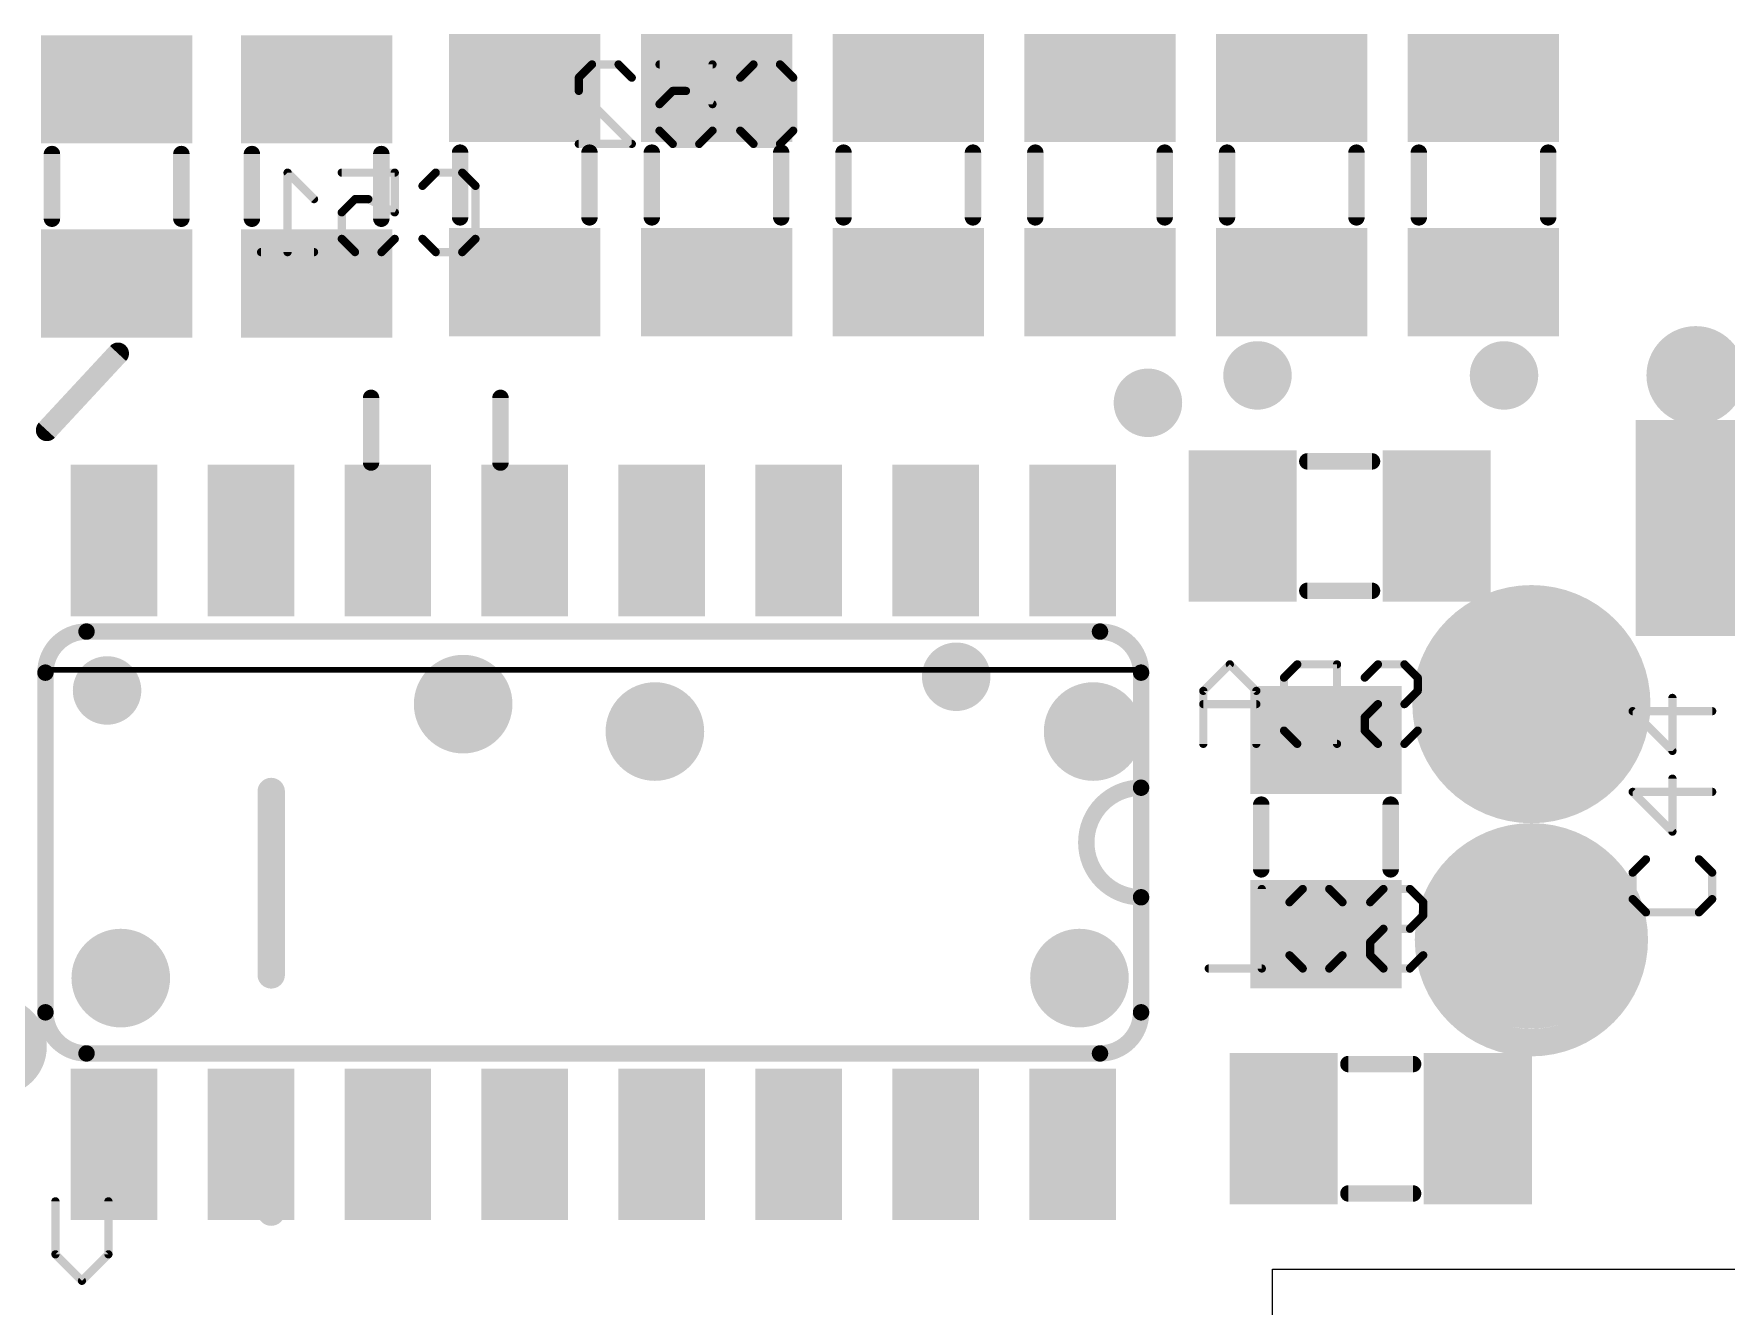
# Model space of a CAD drawing. Extents: x 0 to 96, y -11 to 42.
# Drawn here: x 17.86 to 33.56, y 9.66 to 21.45 of the extents above; entities that cross this region are included whole.
import ezdxf

# ---------------------------------------------------------------- set-up
doc = ezdxf.new("R2010")
doc.units = 0
for name, color, linetype in [('17', 82, 'CONTINUOUS'), ('18', 82, 'CONTINUOUS'), ('20', 7, 'CONTINUOUS'), ('21', 253, 'CONTINUOUS'), ('22', 253, 'CONTINUOUS'), ('29', 253, 'CONTINUOUS')]:
    doc.layers.add(name, color=color, linetype=linetype)

# ---------------------------------------------------------------- blocks, each defined once
blk = doc.blocks.new('RECT')
blk.add_solid([(-0.5, -0.5), (0.5, -0.5), (-0.5, 0.5), (0.5, 0.5)])
blk = doc.blocks.new('ROUNDP')
at = {"const_width": 0.5}
blk.add_lwpolyline([(0, -0.25, 1), (0, 0.25, 1), (0, -0.25)], format="xyb", dxfattribs=at)
blk = doc.blocks.new('ROUNDV')
at = {"const_width": 0.5}
blk.add_lwpolyline([(0, -0.25, 1), (0, 0.25, 1), (0, -0.25)], format="xyb", dxfattribs=at)

msp = doc.modelspace()

# ---------------------------------------------------------------- linework, layer by layer
at = {"layer": '20'}
for p, q in [((29.35, 0), (29.35, 10)), ((29.35, 10), (74.81, 10))]:
    msp.add_line(p, q, dxfattribs=at)
at = {"layer": '21'}
for points, const_width in [([(18.0309, 19.7406), (18.0309, 20.3406)], 0.1524), ([(19.2309, 19.7406), (19.2309, 20.3406)], 0.1524), ([(19.8851, 19.7406), (19.8851, 20.3406)], 0.1524), ([(21.0851, 19.7406), (21.0851, 20.3406)], 0.1524), ([(21.8155, 19.7533), (21.8155, 20.3533)], 0.1524), ([(23.0155, 19.7533), (23.0155, 20.3533)], 0.1524), ([(23.5935, 19.7533), (23.5935, 20.3533)], 0.1524), ([(24.7935, 19.7533), (24.7935, 20.3533)], 0.1524), ([(25.3715, 19.7533), (25.3715, 20.3533)], 0.1524), ([(26.5715, 19.7533), (26.5715, 20.3533)], 0.1524), ([(27.1495, 19.7533), (27.1495, 20.3533)], 0.1524), ([(28.3495, 19.7533), (28.3495, 20.3533)], 0.1524), ([(28.9275, 19.7533), (28.9275, 20.3533)], 0.1524), ([(30.1275, 19.7533), (30.1275, 20.3533)], 0.1524), ([(30.7055, 19.7533), (30.7055, 20.3533)], 0.1524), ([(31.9055, 19.7533), (31.9055, 20.3533)], 0.1524), ([(17.9832, 17.78), (18.6436, 18.4912)], 0.2032), ([(29.672, 17.491), (30.272, 17.491)], 0.1524), ([(29.672, 16.291), (30.272, 16.291)], 0.1524), ([(27.7495, 15.9131), (18.3515, 15.9131)], 0.1524), ([(17.9705, 15.5321), (17.9705, 12.3825)], 0.1524), ([(28.1305, 15.5575), (17.9705, 15.5575)], 0.0508), ([(28.1305, 14.4653), (28.1305, 15.5321)], 0.1524), ([(33.0578, 14.8064), (33.0578, 15.2979)], 0.0762), ([(33.4264, 15.175), (32.6892, 15.175)], 0.0762), ([(32.6892, 15.175), (33.0578, 14.8064)], 0.0762), ([(28.1305, 13.4493), (28.1305, 14.4653)], 0.1524), ([(33.4264, 14.4266), (32.6892, 14.4266)], 0.0762), ([(32.6892, 14.4266), (33.0578, 14.058)], 0.0762), ([(33.0578, 14.058), (33.0578, 14.5495)], 0.0762), ([(29.245, 13.7081), (29.245, 14.3081)], 0.1524), ([(30.445, 13.7081), (30.445, 14.3081)], 0.1524), ([(32.812, 13.8011), (32.6892, 13.6782)], 0.0762), ([(33.4264, 13.6782), (33.3035, 13.8011)], 0.0762), ([(32.6892, 13.6782), (32.6892, 13.4325)], 0.0762), ([(33.4264, 13.4325), (33.4264, 13.6782)], 0.0762), ([(28.1305, 12.3825), (28.1305, 13.4493)], 0.1524), ([(32.6892, 13.4325), (32.812, 13.3096)], 0.0762), ([(32.812, 13.3096), (33.3035, 13.3096)], 0.0762), ([(33.3035, 13.3096), (33.4264, 13.4325)], 0.0762), ([(18.3515, 12.0015), (27.7495, 12.0015)], 0.1524), ([(30.053, 11.903), (30.653, 11.903)], 0.1524), ([(30.053, 10.703), (30.653, 10.703)], 0.1524)]:
    msp.add_lwpolyline(points, dxfattribs=dict(at, const_width=const_width))
for points, const_width in [([(18.069, 20.3406, 1), (17.9928, 20.3406)], 0.0762), ([(19.269, 20.3406, 1), (19.1928, 20.3406)], 0.0762), ([(19.9232, 20.3406, 1), (19.847, 20.3406)], 0.0762), ([(21.1232, 20.3406, 1), (21.047, 20.3406)], 0.0762), ([(21.8536, 20.3533, 1), (21.7774, 20.3533)], 0.0762), ([(23.0536, 20.3533, 1), (22.9774, 20.3533)], 0.0762), ([(23.6316, 20.3533, 1), (23.5554, 20.3533)], 0.0762), ([(24.8316, 20.3533, 1), (24.7554, 20.3533)], 0.0762), ([(25.4096, 20.3533, 1), (25.3334, 20.3533)], 0.0762), ([(26.6096, 20.3533, 1), (26.5334, 20.3533)], 0.0762), ([(27.1876, 20.3533, 1), (27.1114, 20.3533)], 0.0762), ([(28.3876, 20.3533, 1), (28.3114, 20.3533)], 0.0762), ([(28.9656, 20.3533, 1), (28.8894, 20.3533)], 0.0762), ([(30.1656, 20.3533, 1), (30.0894, 20.3533)], 0.0762), ([(30.7436, 20.3533, 1), (30.6674, 20.3533)], 0.0762), ([(31.9436, 20.3533, 1), (31.8674, 20.3533)], 0.0762), ([(17.9928, 19.7406, 1), (18.069, 19.7406)], 0.0762), ([(19.1928, 19.7406, 1), (19.269, 19.7406)], 0.0762), ([(19.847, 19.7406, 1), (19.9232, 19.7406)], 0.0762), ([(21.047, 19.7406, 1), (21.1232, 19.7406)], 0.0762), ([(21.7774, 19.7533, 1), (21.8536, 19.7533)], 0.0762), ([(22.9774, 19.7533, 1), (23.0536, 19.7533)], 0.0762), ([(23.5554, 19.7533, 1), (23.6316, 19.7533)], 0.0762), ([(24.7554, 19.7533, 1), (24.8316, 19.7533)], 0.0762), ([(25.3334, 19.7533, 1), (25.4096, 19.7533)], 0.0762), ([(26.5334, 19.7533, 1), (26.6096, 19.7533)], 0.0762), ([(27.1114, 19.7533, 1), (27.1876, 19.7533)], 0.0762), ([(28.3114, 19.7533, 1), (28.3876, 19.7533)], 0.0762), ([(28.8894, 19.7533, 1), (28.9656, 19.7533)], 0.0762), ([(30.0894, 19.7533, 1), (30.1656, 19.7533)], 0.0762), ([(30.6674, 19.7533, 1), (30.7436, 19.7533)], 0.0762), ([(31.8674, 19.7533, 1), (31.9436, 19.7533)], 0.0762), ([(18.6808, 18.4566, 1), (18.6064, 18.5258)], 0.1016), ([(17.946, 17.8146, 1), (18.0204, 17.7454)], 0.1016), ([(29.672, 17.5291, 1), (29.672, 17.4529)], 0.0762), ([(30.272, 17.4529, 1), (30.272, 17.5291)], 0.0762), ([(29.672, 16.3291, 1), (29.672, 16.2529)], 0.0762), ([(30.272, 16.2529, 1), (30.272, 16.3291)], 0.0762), ([(18.3515, 15.9131, 0.4142), (17.9705, 15.5321)], 0.1524), ([(18.3515, 15.9512, 1), (18.3515, 15.875)], 0.0762), ([(18.3515, 15.875, 1), (18.3515, 15.9512)], 0.0762), ([(28.1305, 15.5321, 0.4142), (27.7495, 15.9131)], 0.1524), ([(27.7495, 15.9512, 1), (27.7495, 15.875)], 0.0762), ([(27.7495, 15.875, 1), (27.7495, 15.9512)], 0.0762), ([(18.0086, 15.5321, 1), (17.9324, 15.5321)], 0.0762), ([(17.9324, 15.5321, 1), (18.0086, 15.5321)], 0.0762), ([(17.9705, 15.5702, 1), (17.9705, 15.5448)], 0.0254), ([(28.1686, 15.5321, 1), (28.0924, 15.5321)], 0.0762), ([(28.0924, 15.5321, 1), (28.1686, 15.5321)], 0.0762), ([(28.1305, 15.5448, 1), (28.1305, 15.5702)], 0.0254), ([(33.0768, 15.2979, 1), (33.0387, 15.2979)], 0.0381), ([(32.6892, 15.1941, 1), (32.6892, 15.156)], 0.0381), ([(32.7026, 15.1885, 1), (32.6757, 15.1616)], 0.0381), ([(33.4264, 15.156, 1), (33.4264, 15.1941)], 0.0381), ([(33.0387, 14.8064, 1), (33.0768, 14.8064)], 0.0381), ([(33.0443, 14.793, 1), (33.0713, 14.8199)], 0.0381), ([(28.1305, 14.4653, 1), (28.1305, 13.4493)], 0.1524), ([(28.1686, 14.4653, 1), (28.0924, 14.4653)], 0.0762), ([(28.0924, 14.4653, 1), (28.1686, 14.4653)], 0.0762), ([(28.1305, 14.4272, 1), (28.1305, 14.5034)], 0.0762), ([(32.6892, 14.4457, 1), (32.6892, 14.4076)], 0.0381), ([(32.7026, 14.4401, 1), (32.6757, 14.4132)], 0.0381), ([(33.0768, 14.5495, 1), (33.0387, 14.5495)], 0.0381), ([(33.4264, 14.4076, 1), (33.4264, 14.4457)], 0.0381), ([(29.2831, 14.3081, 1), (29.2069, 14.3081)], 0.0762), ([(30.4831, 14.3081, 1), (30.4069, 14.3081)], 0.0762), ([(33.0387, 14.058, 1), (33.0768, 14.058)], 0.0381), ([(33.0443, 14.0445, 1), (33.0713, 14.0715)], 0.0381), ([(32.8255, 13.7876, 1), (32.7986, 13.8146)], 0.0381), ([(33.317, 13.8146, 1), (33.2901, 13.7876)], 0.0381), ([(29.2069, 13.7081, 1), (29.2831, 13.7081)], 0.0762), ([(30.4069, 13.7081, 1), (30.4831, 13.7081)], 0.0762), ([(32.7082, 13.6782, 1), (32.6701, 13.6782)], 0.0381), ([(32.6757, 13.6917, 1), (32.7026, 13.6647)], 0.0381), ([(33.4455, 13.6782, 1), (33.4074, 13.6782)], 0.0381), ([(33.4129, 13.6647, 1), (33.4399, 13.6917)], 0.0381), ([(28.1686, 13.4493, 1), (28.0924, 13.4493)], 0.0762), ([(28.1305, 13.4112, 1), (28.1305, 13.4874)], 0.0762), ([(28.0924, 13.4493, 1), (28.1686, 13.4493)], 0.0762), ([(32.6701, 13.4325, 1), (32.7082, 13.4325)], 0.0381), ([(32.7026, 13.4459, 1), (32.6757, 13.419)], 0.0381), ([(32.812, 13.3287, 1), (32.812, 13.2906)], 0.0381), ([(32.7986, 13.2961, 1), (32.8255, 13.3231)], 0.0381), ([(33.2901, 13.3231, 1), (33.317, 13.2961)], 0.0381), ([(33.3035, 13.2906, 1), (33.3035, 13.3287)], 0.0381), ([(33.4074, 13.4325, 1), (33.4455, 13.4325)], 0.0381), ([(33.4399, 13.419, 1), (33.4129, 13.4459)], 0.0381), ([(17.9705, 12.3825, 0.4142), (18.3515, 12.0015)], 0.1524), ([(18.0086, 12.3825, 1), (17.9324, 12.3825)], 0.0762), ([(17.9324, 12.3825, 1), (18.0086, 12.3825)], 0.0762), ([(27.7495, 12.0015, 0.4142), (28.1305, 12.3825)], 0.1524), ([(28.1686, 12.3825, 1), (28.0924, 12.3825)], 0.0762), ([(28.0924, 12.3825, 1), (28.1686, 12.3825)], 0.0762), ([(18.3515, 12.0396, 1), (18.3515, 11.9634)], 0.0762), ([(18.3515, 11.9634, 1), (18.3515, 12.0396)], 0.0762), ([(27.7495, 12.0396, 1), (27.7495, 11.9634)], 0.0762), ([(27.7495, 11.9634, 1), (27.7495, 12.0396)], 0.0762), ([(30.053, 11.9411, 1), (30.053, 11.8649)], 0.0762), ([(30.653, 11.8649, 1), (30.653, 11.9411)], 0.0762), ([(30.053, 10.7411, 1), (30.053, 10.6649)], 0.0762), ([(30.653, 10.6649, 1), (30.653, 10.7411)], 0.0762)]:
    msp.add_lwpolyline(points, format="xyb", dxfattribs=dict(at, const_width=const_width))
at = {"layer": '22'}
for points, const_width in [([(22.9164, 21.0487), (23.0393, 21.1715)], 0.0762), ([(23.0393, 21.1715), (23.285, 21.1715)], 0.0762), ([(23.285, 21.1715), (23.4079, 21.0487)], 0.0762), ([(23.6648, 21.1715), (24.1563, 21.1715)], 0.0762), ([(24.1563, 21.1715), (24.1563, 20.8029)], 0.0762), ([(24.4132, 21.0487), (24.5361, 21.1715)], 0.0762), ([(24.5361, 21.1715), (24.7818, 21.1715)], 0.0762), ([(24.7818, 21.1715), (24.9047, 21.0487)], 0.0762), ([(22.9164, 20.9258), (22.9164, 21.0487)], 0.0762), ([(24.9047, 21.0487), (24.9047, 20.5572)], 0.0762), ([(23.4079, 20.4343), (22.9164, 20.9258)], 0.0762), ([(23.7877, 20.9258), (23.6648, 20.8029)], 0.0762), ([(23.9105, 20.9258), (23.7877, 20.9258)], 0.0762), ([(24.1563, 20.8029), (23.9105, 20.9258)], 0.0762), ([(23.6648, 20.8029), (23.6648, 20.5572)], 0.0762), ([(23.6648, 20.5572), (23.7877, 20.4343)], 0.0762), ([(24.0334, 20.4343), (24.1563, 20.5572)], 0.0762), ([(24.5361, 20.4343), (24.4132, 20.5572)], 0.0762), ([(24.9047, 20.5572), (24.7818, 20.4343)], 0.0762), ([(22.9164, 20.4343), (23.4079, 20.4343)], 0.0762), ([(23.7877, 20.4343), (24.0334, 20.4343)], 0.0762), ([(24.7818, 20.4343), (24.5361, 20.4343)], 0.0762), ([(20.4615, 19.9225), (20.2157, 20.1682)], 0.0762), ([(20.2157, 20.1682), (20.2157, 19.431)], 0.0762), ([(20.7184, 20.1682), (21.2099, 20.1682)], 0.0762), ([(21.2099, 20.1682), (21.2099, 19.7996)], 0.0762), ([(21.4668, 20.0454), (21.5897, 20.1682)], 0.0762), ([(21.5897, 20.1682), (21.8354, 20.1682)], 0.0762), ([(21.8354, 20.1682), (21.9583, 20.0454)], 0.0762), ([(20.8413, 19.9225), (20.7184, 19.7996)], 0.0762), ([(20.9641, 19.9225), (20.8413, 19.9225)], 0.0762), ([(21.2099, 19.7996), (20.9641, 19.9225)], 0.0762), ([(21.9583, 20.0454), (21.9583, 19.5539)], 0.0762), ([(20.7184, 19.7996), (20.7184, 19.5539)], 0.0762), ([(20.4615, 19.431), (19.97, 19.431)], 0.0762), ([(20.7184, 19.5539), (20.8413, 19.431)], 0.0762), ([(20.8413, 19.431), (21.087, 19.431)], 0.0762), ([(21.087, 19.431), (21.2099, 19.5539)], 0.0762), ([(21.5897, 19.431), (21.4668, 19.5539)], 0.0762), ([(21.8354, 19.431), (21.5897, 19.431)], 0.0762), ([(21.9583, 19.5539), (21.8354, 19.431)], 0.0762), ([(20.99, 18.08), (20.99, 17.48)], 0.1524), ([(22.19, 18.08), (22.19, 17.48)], 0.1524), ([(28.9533, 15.6089), (28.7076, 15.3632)], 0.0762), ([(29.1991, 15.3632), (28.9533, 15.6089)], 0.0762), ([(29.456, 15.4861), (29.5789, 15.6089)], 0.0762), ([(29.5789, 15.6089), (29.9475, 15.6089)], 0.0762), ([(29.9475, 15.6089), (29.9475, 14.8717)], 0.0762), ([(30.2044, 15.4861), (30.3273, 15.6089)], 0.0762), ([(30.3273, 15.6089), (30.573, 15.6089)], 0.0762), ([(30.573, 15.6089), (30.6959, 15.4861)], 0.0762), ([(28.7076, 15.3632), (28.7076, 14.8717)], 0.0762), ([(29.1991, 14.8717), (29.1991, 15.3632)], 0.0762), ([(29.456, 14.9946), (29.456, 15.4861)], 0.0762), ([(30.6959, 15.3632), (30.573, 15.2403)], 0.0762), ([(30.6959, 15.4861), (30.6959, 15.3632)], 0.0762), ([(29.1991, 15.2403), (28.7076, 15.2403)], 0.0762), ([(30.3273, 15.2403), (30.2044, 15.1174)], 0.0762), ([(30.573, 15.2403), (30.3273, 15.2403)], 0.0762), ([(30.2044, 15.1174), (30.2044, 14.9946)], 0.0762), ([(29.5789, 14.8717), (29.456, 14.9946)], 0.0762), ([(29.9475, 14.8717), (29.5789, 14.8717)], 0.0762), ([(30.2044, 14.9946), (30.3273, 14.8717)], 0.0762), ([(30.3273, 14.8717), (30.573, 14.8717)], 0.0762), ([(30.573, 14.8717), (30.6959, 14.9946)], 0.0762), ([(20.064, 12.73), (20.064, 14.43)], 0.254), ([(29.2499, 13.5261), (29.2499, 12.7889)], 0.0762), ([(29.5068, 13.4033), (29.6297, 13.5261)], 0.0762), ([(29.6297, 13.5261), (29.8754, 13.5261)], 0.0762), ([(29.8754, 13.5261), (29.9983, 13.4033)], 0.0762), ([(30.2552, 13.4033), (30.3781, 13.5261)], 0.0762), ([(30.3781, 13.5261), (30.6238, 13.5261)], 0.0762), ([(30.6238, 13.5261), (30.7467, 13.4033)], 0.0762), ([(29.9983, 13.4033), (29.9983, 12.9118)], 0.0762), ([(30.7467, 13.4033), (30.7467, 13.2804)], 0.0762), ([(30.3781, 13.1575), (30.2552, 13.0346)], 0.0762), ([(30.6238, 13.1575), (30.3781, 13.1575)], 0.0762), ([(30.7467, 13.2804), (30.6238, 13.1575)], 0.0762), ([(30.2552, 13.0346), (30.2552, 12.9118)], 0.0762), ([(29.6297, 12.7889), (29.5068, 12.9118)], 0.0762), ([(29.9983, 12.9118), (29.8754, 12.7889)], 0.0762), ([(30.2552, 12.9118), (30.3781, 12.7889)], 0.0762), ([(30.6238, 12.7889), (30.7467, 12.9118)], 0.0762), ([(29.2499, 12.7889), (28.7584, 12.7889)], 0.0762), ([(29.8754, 12.7889), (29.6297, 12.7889)], 0.0762), ([(30.3781, 12.7889), (30.6238, 12.7889)], 0.0762), ([(20.064, 10.53), (20.064, 11.33)], 0.254), ([(18.0632, 10.139), (18.0632, 10.6305)], 0.0762), ([(18.5547, 10.6305), (18.5547, 10.139)], 0.0762), ([(18.309, 9.8933), (18.0632, 10.139)], 0.0762), ([(18.5547, 10.139), (18.309, 9.8933)], 0.0762)]:
    msp.add_lwpolyline(points, dxfattribs=dict(at, const_width=const_width))
for points, const_width in [([(23.0393, 21.1906, 1), (23.0393, 21.1525)], 0.0381), ([(23.0527, 21.1581, 1), (23.0258, 21.185)], 0.0381), ([(23.2985, 21.185, 1), (23.2715, 21.1581)], 0.0381), ([(23.285, 21.1525, 1), (23.285, 21.1906)], 0.0381), ([(23.6648, 21.1906, 1), (23.6648, 21.1525)], 0.0381), ([(24.1753, 21.1715, 1), (24.1372, 21.1715)], 0.0381), ([(24.1563, 21.1525, 1), (24.1563, 21.1906)], 0.0381), ([(24.5361, 21.1906, 1), (24.5361, 21.1525)], 0.0381), ([(24.5496, 21.1581, 1), (24.5226, 21.185)], 0.0381), ([(24.7953, 21.185, 1), (24.7684, 21.1581)], 0.0381), ([(24.7818, 21.1525, 1), (24.7818, 21.1906)], 0.0381), ([(22.9354, 21.0487, 1), (22.8973, 21.0487)], 0.0381), ([(22.9029, 21.0621, 1), (22.9299, 21.0352)], 0.0381), ([(23.3944, 21.0352, 1), (23.4213, 21.0621)], 0.0381), ([(24.3997, 21.0621, 1), (24.4267, 21.0352)], 0.0381), ([(24.9238, 21.0487, 1), (24.8857, 21.0487)], 0.0381), ([(24.8912, 21.0352, 1), (24.9182, 21.0621)], 0.0381), ([(22.9299, 20.9393, 1), (22.9029, 20.9123)], 0.0381), ([(22.8973, 20.9258, 1), (22.9354, 20.9258)], 0.0381), ([(23.7877, 20.9448, 1), (23.7877, 20.9067)], 0.0381), ([(23.8011, 20.9123, 1), (23.7742, 20.9393)], 0.0381), ([(23.9191, 20.9428, 1), (23.902, 20.9087)], 0.0381), ([(23.9105, 20.9067, 1), (23.9105, 20.9448)], 0.0381), ([(23.6838, 20.8029, 1), (23.6457, 20.8029)], 0.0381), ([(23.6513, 20.8164, 1), (23.6783, 20.7894)], 0.0381), ([(24.1372, 20.8029, 1), (24.1753, 20.8029)], 0.0381), ([(24.1478, 20.7859, 1), (24.1648, 20.82)], 0.0381), ([(23.6783, 20.5706, 1), (23.6513, 20.5437)], 0.0381), ([(23.6457, 20.5572, 1), (23.6838, 20.5572)], 0.0381), ([(24.1698, 20.5437, 1), (24.1428, 20.5706)], 0.0381), ([(24.4267, 20.5706, 1), (24.3997, 20.5437)], 0.0381), ([(24.8857, 20.5572, 1), (24.9238, 20.5572)], 0.0381), ([(24.9182, 20.5437, 1), (24.8912, 20.5706)], 0.0381), ([(22.9164, 20.4534, 1), (22.9164, 20.4153)], 0.0381), ([(23.3944, 20.4208, 1), (23.4213, 20.4478)], 0.0381), ([(23.4079, 20.4153, 1), (23.4079, 20.4534)], 0.0381), ([(23.7877, 20.4534, 1), (23.7877, 20.4153)], 0.0381), ([(23.7742, 20.4208, 1), (23.8011, 20.4478)], 0.0381), ([(24.0199, 20.4478, 1), (24.0469, 20.4208)], 0.0381), ([(24.0334, 20.4153, 1), (24.0334, 20.4534)], 0.0381), ([(24.5361, 20.4534, 1), (24.5361, 20.4153)], 0.0381), ([(24.5226, 20.4208, 1), (24.5496, 20.4478)], 0.0381), ([(24.7684, 20.4478, 1), (24.7953, 20.4208)], 0.0381), ([(24.7818, 20.4153, 1), (24.7818, 20.4534)], 0.0381), ([(20.2348, 20.1682, 1), (20.1967, 20.1682)], 0.0381), ([(20.2292, 20.1817, 1), (20.2023, 20.1548)], 0.0381), ([(20.7184, 20.1873, 1), (20.7184, 20.1492)], 0.0381), ([(21.2289, 20.1682, 1), (21.1908, 20.1682)], 0.0381), ([(21.2099, 20.1492, 1), (21.2099, 20.1873)], 0.0381), ([(21.5897, 20.1873, 1), (21.5897, 20.1492)], 0.0381), ([(21.6032, 20.1548, 1), (21.5762, 20.1817)], 0.0381), ([(21.8489, 20.1817, 1), (21.822, 20.1548)], 0.0381), ([(21.8354, 20.1492, 1), (21.8354, 20.1873)], 0.0381), ([(20.448, 19.909, 1), (20.4749, 19.936)], 0.0381), ([(20.8413, 19.9415, 1), (20.8413, 19.9034)], 0.0381), ([(20.8547, 19.909, 1), (20.8278, 19.936)], 0.0381), ([(20.9727, 19.9395, 1), (20.9556, 19.9054)], 0.0381), ([(20.9641, 19.9034, 1), (20.9641, 19.9415)], 0.0381), ([(21.4533, 20.0588, 1), (21.4803, 20.0319)], 0.0381), ([(21.9774, 20.0454, 1), (21.9393, 20.0454)], 0.0381), ([(21.9448, 20.0319, 1), (21.9718, 20.0588)], 0.0381), ([(20.7049, 19.8131, 1), (20.7319, 19.7861)], 0.0381), ([(20.7375, 19.7996, 1), (20.6994, 19.7996)], 0.0381), ([(21.1908, 19.7996, 1), (21.2289, 19.7996)], 0.0381), ([(21.2014, 19.7826, 1), (21.2184, 19.8167)], 0.0381), ([(19.97, 19.4501, 1), (19.97, 19.412)], 0.0381), ([(20.4615, 19.412, 1), (20.4615, 19.4501)], 0.0381), ([(20.7319, 19.5673, 1), (20.7049, 19.5404)], 0.0381), ([(20.6994, 19.5539, 1), (20.7375, 19.5539)], 0.0381), ([(20.8413, 19.4501, 1), (20.8413, 19.412)], 0.0381), ([(20.8278, 19.4175, 1), (20.8547, 19.4445)], 0.0381), ([(21.0735, 19.4445, 1), (21.1005, 19.4175)], 0.0381), ([(21.087, 19.412, 1), (21.087, 19.4501)], 0.0381), ([(21.2234, 19.5404, 1), (21.1964, 19.5673)], 0.0381), ([(21.4803, 19.5673, 1), (21.4533, 19.5404)], 0.0381), ([(21.5897, 19.4501, 1), (21.5897, 19.412)], 0.0381), ([(21.5762, 19.4175, 1), (21.6032, 19.4445)], 0.0381), ([(21.822, 19.4445, 1), (21.8489, 19.4175)], 0.0381), ([(21.8354, 19.412, 1), (21.8354, 19.4501)], 0.0381), ([(21.9393, 19.5539, 1), (21.9774, 19.5539)], 0.0381), ([(21.9718, 19.5404, 1), (21.9448, 19.5673)], 0.0381), ([(20.1967, 19.431, 1), (20.2348, 19.431)], 0.0381), ([(21.0281, 18.08, 1), (20.9519, 18.08)], 0.0762), ([(22.2281, 18.08, 1), (22.1519, 18.08)], 0.0762), ([(20.9519, 17.48, 1), (21.0281, 17.48)], 0.0762), ([(22.1519, 17.48, 1), (22.2281, 17.48)], 0.0762), ([(31.75, 14.2628, 1), (31.75, 16.2172, 1), (31.75, 14.2628)], 0.254), ([(28.9668, 15.6224, 1), (28.9399, 15.5955)], 0.0381), ([(28.9668, 15.5955, 1), (28.9399, 15.6224)], 0.0381), ([(29.5789, 15.628, 1), (29.5789, 15.5899)], 0.0381), ([(29.5923, 15.5955, 1), (29.5654, 15.6224)], 0.0381), ([(29.9665, 15.6089, 1), (29.9284, 15.6089)], 0.0381), ([(29.9475, 15.5899, 1), (29.9475, 15.628)], 0.0381), ([(30.3273, 15.628, 1), (30.3273, 15.5899)], 0.0381), ([(30.3408, 15.5955, 1), (30.3138, 15.6224)], 0.0381), ([(30.5865, 15.6224, 1), (30.5596, 15.5955)], 0.0381), ([(30.573, 15.5899, 1), (30.573, 15.628)], 0.0381), ([(28.7266, 15.3632, 1), (28.6885, 15.3632)], 0.0381), ([(28.6941, 15.3767, 1), (28.7211, 15.3497)], 0.0381), ([(29.2181, 15.3632, 1), (29.18, 15.3632)], 0.0381), ([(29.1856, 15.3497, 1), (29.2125, 15.3767)], 0.0381), ([(29.4425, 15.4995, 1), (29.4695, 15.4726)], 0.0381), ([(29.4751, 15.4861, 1), (29.437, 15.4861)], 0.0381), ([(30.1909, 15.4995, 1), (30.2179, 15.4726)], 0.0381), ([(30.715, 15.4861, 1), (30.6769, 15.4861)], 0.0381), ([(30.6769, 15.3632, 1), (30.715, 15.3632)], 0.0381), ([(30.6824, 15.4726, 1), (30.7094, 15.4995)], 0.0381), ([(30.7094, 15.3497, 1), (30.6824, 15.3767)], 0.0381), ([(28.7076, 15.2594, 1), (28.7076, 15.2213)], 0.0381), ([(29.1991, 15.2213, 1), (29.1991, 15.2594)], 0.0381), ([(30.3273, 15.2594, 1), (30.3273, 15.2213)], 0.0381), ([(30.3408, 15.2268, 1), (30.3138, 15.2538)], 0.0381), ([(30.5596, 15.2538, 1), (30.5865, 15.2268)], 0.0381), ([(30.573, 15.2213, 1), (30.573, 15.2594)], 0.0381), ([(30.1909, 15.1309, 1), (30.2179, 15.104)], 0.0381), ([(30.2235, 15.1174, 1), (30.1854, 15.1174)], 0.0381), ([(29.4695, 15.008, 1), (29.4425, 14.9811)], 0.0381), ([(29.437, 14.9946, 1), (29.4751, 14.9946)], 0.0381), ([(29.5789, 14.8908, 1), (29.5789, 14.8527)], 0.0381), ([(29.9475, 14.8527, 1), (29.9475, 14.8908)], 0.0381), ([(30.2179, 15.008, 1), (30.1909, 14.9811)], 0.0381), ([(30.1854, 14.9946, 1), (30.2235, 14.9946)], 0.0381), ([(30.3273, 14.8908, 1), (30.3273, 14.8527)], 0.0381), ([(30.573, 14.8527, 1), (30.573, 14.8908)], 0.0381), ([(30.7094, 14.9811, 1), (30.6824, 15.008)], 0.0381), ([(28.6885, 14.8717, 1), (28.7266, 14.8717)], 0.0381), ([(29.18, 14.8717, 1), (29.2181, 14.8717)], 0.0381), ([(29.5654, 14.8582, 1), (29.5923, 14.8852)], 0.0381), ([(29.9284, 14.8717, 1), (29.9665, 14.8717)], 0.0381), ([(30.3138, 14.8582, 1), (30.3408, 14.8852)], 0.0381), ([(30.5596, 14.8852, 1), (30.5865, 14.8582)], 0.0381), ([(20.1275, 14.43, 1), (20.0005, 14.43)], 0.127), ([(31.75, 12.1012, 1), (31.75, 14.01, 1), (31.75, 12.1012)], 0.254), ([(29.2689, 13.5261, 1), (29.2308, 13.5261)], 0.0381), ([(29.6297, 13.5452, 1), (29.6297, 13.5071)], 0.0381), ([(29.6431, 13.5127, 1), (29.6162, 13.5396)], 0.0381), ([(29.8889, 13.5396, 1), (29.8619, 13.5127)], 0.0381), ([(29.8754, 13.5071, 1), (29.8754, 13.5452)], 0.0381), ([(30.3781, 13.5452, 1), (30.3781, 13.5071)], 0.0381), ([(30.3916, 13.5127, 1), (30.3646, 13.5396)], 0.0381), ([(30.6373, 13.5396, 1), (30.6104, 13.5127)], 0.0381), ([(30.6238, 13.5071, 1), (30.6238, 13.5452)], 0.0381), ([(29.4933, 13.4167, 1), (29.5203, 13.3898)], 0.0381), ([(30.0173, 13.4033, 1), (29.9792, 13.4033)], 0.0381), ([(29.9848, 13.3898, 1), (30.0118, 13.4167)], 0.0381), ([(30.2417, 13.4167, 1), (30.2687, 13.3898)], 0.0381), ([(30.7658, 13.4033, 1), (30.7277, 13.4033)], 0.0381), ([(30.7332, 13.3898, 1), (30.7602, 13.4167)], 0.0381), ([(30.3781, 13.1766, 1), (30.3781, 13.1385)], 0.0381), ([(30.3916, 13.144, 1), (30.3646, 13.171)], 0.0381), ([(30.6104, 13.171, 1), (30.6373, 13.144)], 0.0381), ([(30.6238, 13.1385, 1), (30.6238, 13.1766)], 0.0381), ([(30.7277, 13.2804, 1), (30.7658, 13.2804)], 0.0381), ([(30.7602, 13.2669, 1), (30.7332, 13.2939)], 0.0381), ([(30.2417, 13.0481, 1), (30.2687, 13.0212)], 0.0381), ([(30.2743, 13.0346, 1), (30.2362, 13.0346)], 0.0381), ([(29.5203, 12.9252, 1), (29.4933, 12.8983)], 0.0381), ([(29.9792, 12.9118, 1), (30.0173, 12.9118)], 0.0381), ([(30.0118, 12.8983, 1), (29.9848, 12.9252)], 0.0381), ([(30.2687, 12.9252, 1), (30.2417, 12.8983)], 0.0381), ([(30.2362, 12.9118, 1), (30.2743, 12.9118)], 0.0381), ([(30.7602, 12.8983, 1), (30.7332, 12.9252)], 0.0381), ([(20.0005, 12.73, 1), (20.1275, 12.73)], 0.127), ([(28.7584, 12.8079, 1), (28.7584, 12.7698)], 0.0381), ([(29.2308, 12.7889, 1), (29.2689, 12.7889)], 0.0381), ([(29.2499, 12.7698, 1), (29.2499, 12.8079)], 0.0381), ([(29.6297, 12.8079, 1), (29.6297, 12.7698)], 0.0381), ([(29.6162, 12.7754, 1), (29.6431, 12.8024)], 0.0381), ([(29.8619, 12.8024, 1), (29.8889, 12.7754)], 0.0381), ([(29.8754, 12.7698, 1), (29.8754, 12.8079)], 0.0381), ([(30.3781, 12.8079, 1), (30.3781, 12.7698)], 0.0381), ([(30.3646, 12.7754, 1), (30.3916, 12.8024)], 0.0381), ([(30.6104, 12.8024, 1), (30.6373, 12.7754)], 0.0381), ([(30.6238, 12.7698, 1), (30.6238, 12.8079)], 0.0381), ([(20.1275, 11.33, 1), (20.0005, 11.33)], 0.127), ([(18.0823, 10.6305, 1), (18.0442, 10.6305)], 0.0381), ([(18.5738, 10.6305, 1), (18.5357, 10.6305)], 0.0381), ([(20.0005, 10.53, 1), (20.1275, 10.53)], 0.127), ([(18.0767, 10.1525, 1), (18.0497, 10.1256)], 0.0381), ([(18.0442, 10.139, 1), (18.0823, 10.139)], 0.0381), ([(18.5357, 10.139, 1), (18.5738, 10.139)], 0.0381), ([(18.5682, 10.1256, 1), (18.5412, 10.1525)], 0.0381), ([(18.2955, 9.9068, 1), (18.3224, 9.8798)], 0.0381), ([(18.2955, 9.8798, 1), (18.3224, 9.9068)], 0.0381)]:
    msp.add_lwpolyline(points, format="xyb", dxfattribs=dict(at, const_width=const_width))

# ---------------------------------------------------------------- block references
at = {"layer": '17', "xscale": 1.5, "yscale": 1.5, "rotation": 90}
for p in [(31.75, 15.24), (31.75, 15.24), (31.75, 13.081), (31.75, 13.081)]:
    msp.add_blockref('ROUNDP', p, dxfattribs=at)
at = {"layer": '18'}
for p, xscale, yscale in [((33.274, 18.288), 0.9144, 0.9144), ((29.21, 18.288), 0.635, 0.635), ((31.496, 18.288), 0.635, 0.635), ((28.194, 18.034), 0.635, 0.635), ((21.844, 15.24), 0.9144, 0.9144), ((26.416, 15.494), 0.635, 0.635), ((18.542, 15.367), 0.635, 0.635), ((23.622, 14.986), 0.9144, 0.9144), ((27.686, 14.986), 0.9144, 0.9144), ((18.669, 12.7), 0.9144, 0.9144), ((27.559, 12.7), 0.9144, 0.9144), ((17.526, 12.065), 0.9144, 0.9144)]:
    msp.add_blockref('ROUNDV', p, dxfattribs=dict(at, xscale=xscale, yscale=yscale))
at = {"layer": '29'}
for name, p, xscale, yscale, rotation in [('RECT', (18.6309, 20.9406), 1.0032, 1.4032, 90), ('RECT', (20.4851, 20.9406), 1.0032, 1.4032, 90), ('RECT', (22.4155, 20.9533), 1.0032, 1.4032, 90), ('RECT', (24.1935, 20.9533), 1.0032, 1.4032, 90), ('RECT', (25.9715, 20.9533), 1.0032, 1.4032, 90), ('RECT', (27.7495, 20.9533), 1.0032, 1.4032, 90), ('RECT', (29.5275, 20.9533), 1.0032, 1.4032, 90), ('RECT', (31.3055, 20.9533), 1.0032, 1.4032, 90), ('RECT', (18.6309, 19.1406), 1.0032, 1.4032, 90), ('RECT', (20.4851, 19.1406), 1.0032, 1.4032, 90), ('RECT', (22.4155, 19.1533), 1.0032, 1.4032, 90), ('RECT', (24.1935, 19.1533), 1.0032, 1.4032, 90), ('RECT', (25.9715, 19.1533), 1.0032, 1.4032, 90), ('RECT', (27.7495, 19.1533), 1.0032, 1.4032, 90), ('RECT', (29.5275, 19.1533), 1.0032, 1.4032, 90), ('RECT', (31.3055, 19.1533), 1.0032, 1.4032, 90), ('RECT', (34.417, 16.8723), 2.0032, 3.4032, 270), ('RECT', (18.6055, 16.7573), 0.8032, 1.4032, 180), ('RECT', (19.8755, 16.7573), 0.8032, 1.4032, 180), ('RECT', (21.1455, 16.7573), 0.8032, 1.4032, 180), ('RECT', (22.4155, 16.7573), 0.8032, 1.4032, 180), ('RECT', (23.6855, 16.7573), 0.8032, 1.4032, 180), ('RECT', (24.9555, 16.7573), 0.8032, 1.4032, 180), ('RECT', (26.2255, 16.7573), 0.8032, 1.4032, 180), ('RECT', (27.4955, 16.7573), 0.8032, 1.4032, 180), ('ROUNDP', (31.75, 15.24), 1.7032, 1.7032, 90), ('RECT', (29.845, 14.9081), 1.0032, 1.4032, 90), ('ROUNDP', (31.75, 13.081), 1.7032, 1.7032, 90), ('RECT', (29.845, 13.1081), 1.0032, 1.4032, 90), ('RECT', (18.6055, 11.1573), 0.8032, 1.4032, 180), ('RECT', (19.8755, 11.1573), 0.8032, 1.4032, 180), ('RECT', (21.1455, 11.1573), 0.8032, 1.4032, 180), ('RECT', (22.4155, 11.1573), 0.8032, 1.4032, 180), ('RECT', (23.6855, 11.1573), 0.8032, 1.4032, 180), ('RECT', (24.9555, 11.1573), 0.8032, 1.4032, 180), ('RECT', (26.2255, 11.1573), 0.8032, 1.4032, 180), ('RECT', (27.4955, 11.1573), 0.8032, 1.4032, 180)]:
    msp.add_blockref(name, p, dxfattribs=dict(at, xscale=xscale, yscale=yscale, rotation=rotation))
at = {"layer": '29', "xscale": 1.0032, "yscale": 1.4032}
for p in [(29.072, 16.891), (30.872, 16.891), (29.453, 11.303), (31.253, 11.303)]:
    msp.add_blockref('RECT', p, dxfattribs=at)

doc.saveas('drawing.dxf')
